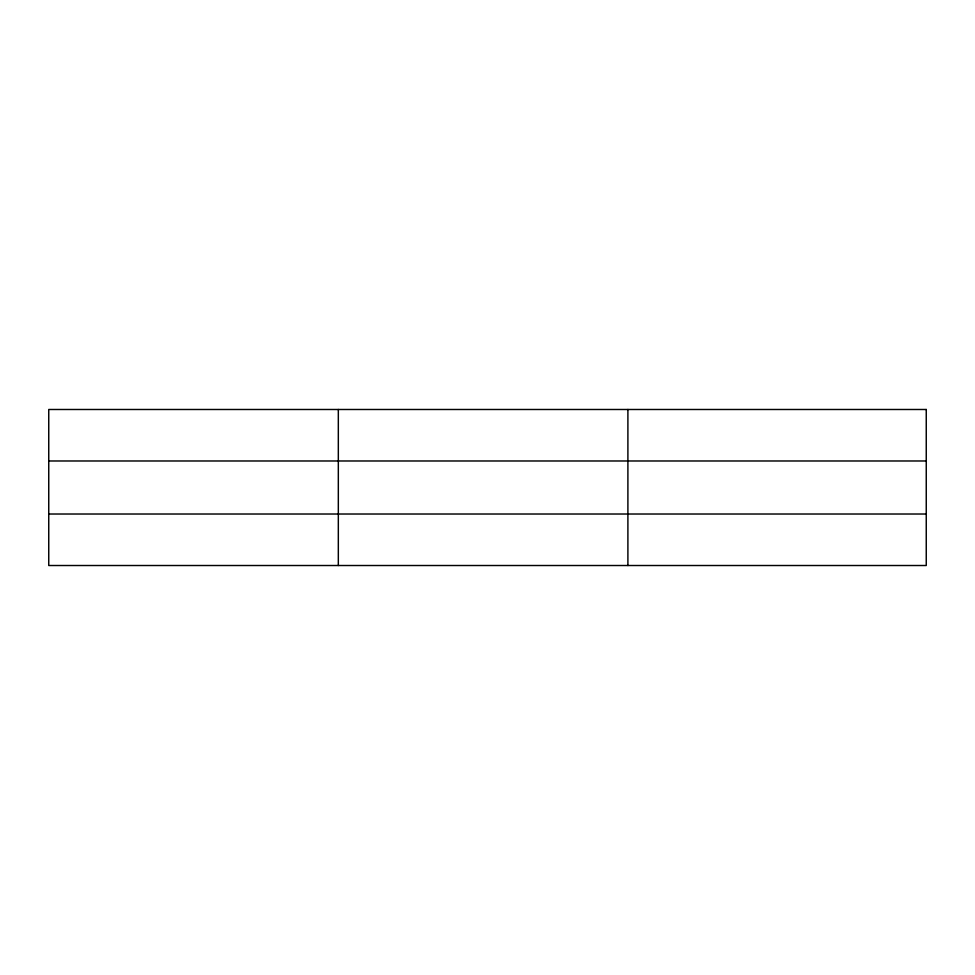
<?xml version="1.0" encoding="UTF-8"?>
<svg xmlns="http://www.w3.org/2000/svg" width="975" height="975" viewBox="0 0 975 975"><rect width="100%" height="100%" fill="white"/><g stroke="black" fill="none" stroke-linecap="round" stroke-linejoin="round"><path stroke-width="1.46" d="M338.325 409.488L338.325 565.512M627.9 409.488L627.9 565.512M48.75 460.98L926.25 460.98M48.75 514.02L926.25 514.02M926.25 409.488L926.25 565.512L48.75 565.512L48.75 409.488L926.25 409.488"/></g></svg>
